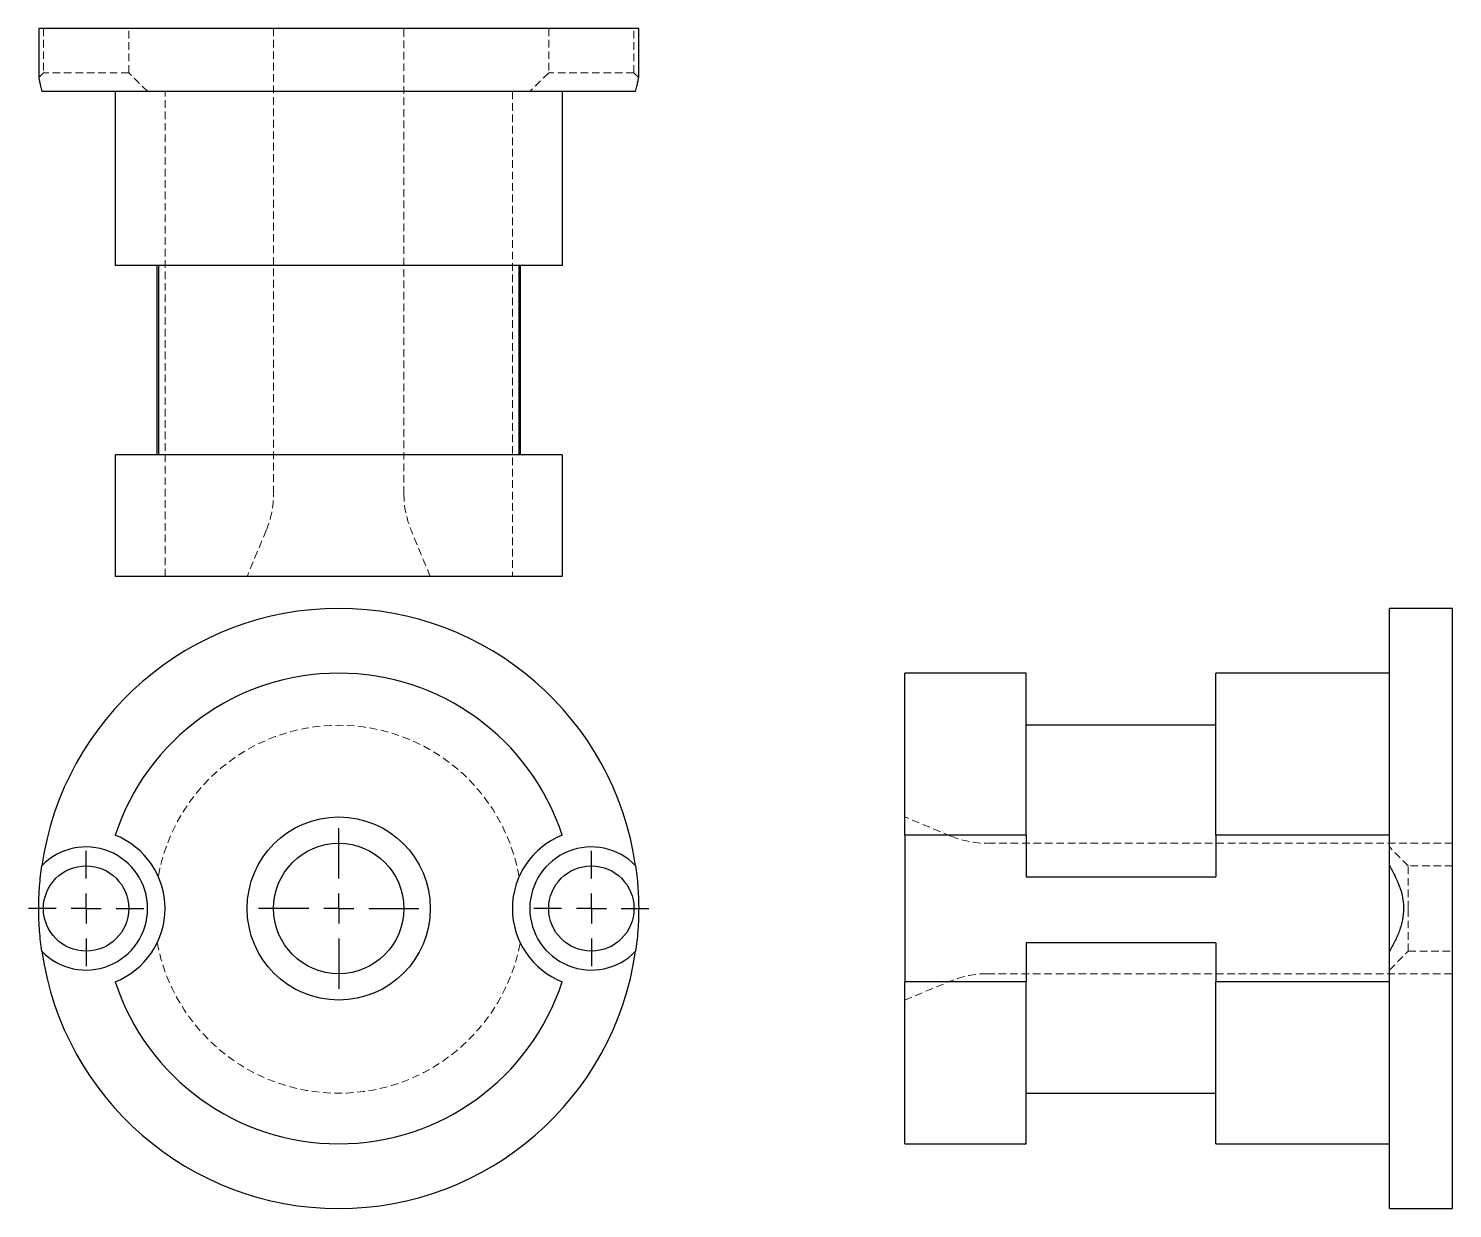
# Model space of a CAD drawing. Header units: millimetres. Extents: x 31 to 269, y 7 to 204.
import ezdxf

# ---------------------------------------------------------------- set-up
doc = ezdxf.new("R2010")
doc.units = ezdxf.units.MM
doc.linetypes.add('HIDDEN', pattern=[1.905, 1.27, -0.635])
doc.layers.add('10', color=7, linetype='Continuous')

# ---------------------------------------------------------------- blocks, each defined once
blk = doc.blocks.new('SW_CENTERMARKSYMBOL_0')
at = {"layer": '10', "color": 0}
for p, q in [((0, 5), (0, 9.61)), ((0, 0), (0, 2.5)), ((-5, 0), (-9.61, 0)), ((0, 0), (-2.5, 0)), ((0, 0), (0, -2.5)), ((0, 0), (2.5, 0)), ((5, 0), (9.61, 0)), ((0, -5), (0, -9.61))]:
    blk.add_line(p, q, dxfattribs=at)
blk = doc.blocks.new('SW_CENTERMARKSYMBOL_1')
at = {"layer": '10', "color": 0}
for p, q in [((0, 5), (0, 9.61)), ((0, 0), (0, 2.5)), ((-5, 0), (-9.61, 0)), ((0, 0), (-2.5, 0)), ((0, 0), (0, -2.5)), ((0, 0), (2.5, 0)), ((5, 0), (9.61, 0)), ((0, -5), (0, -9.61))]:
    blk.add_line(p, q, dxfattribs=at)
blk = doc.blocks.new('SW_CENTERMARKSYMBOL_2')
at = {"layer": '10', "color": 0}
for p, q in [((0, 5), (0, 13.37)), ((0, 0), (0, 2.5)), ((-5, 0), (-13.37, 0)), ((0, 0), (-2.5, 0)), ((0, 0), (0, -2.5)), ((0, 0), (2.5, 0)), ((5, 0), (13.37, 0)), ((0, -5), (0, -13.37))]:
    blk.add_line(p, q, dxfattribs=at)

msp = doc.modelspace()

# ---------------------------------------------------------------- linework, layer by layer
at = {"color": 7, "linetype": 'Continuous', "lineweight": 25}
for p, q in [((33, 203.66), (33, 195.5)), ((133, 203.66), (33, 203.66)), ((133, 195.5), (133, 203.66)), ((132.49, 193.13), (33.51, 193.13)), ((45.75, 193.13), (45.75, 164.18)), ((120.25, 193.13), (120.25, 164.18)), ((120.25, 164.18), (45.75, 164.18)), ((52.75, 132.61), (52.75, 164.18)), ((52.94, 164.18), (52.94, 132.61)), ((113.06, 132.61), (113.06, 164.18)), ((113.25, 164.18), (113.25, 132.61)), ((45.75, 132.61), (45.75, 112.34)), ((120.25, 132.61), (45.75, 132.61)), ((120.25, 132.61), (120.25, 112.34)), ((120.25, 112.34), (45.75, 112.34)), ((268.66, 107), (258.13, 107)), ((258.13, 64.13), (258.13, 107)), ((268.66, 57), (268.66, 107)), ((197.61, 96.21), (177.34, 96.21)), ((177.34, 69.23), (177.34, 96.21)), ((197.61, 69.23), (197.61, 96.21)), ((258.13, 96.21), (229.18, 96.21)), ((229.18, 69.23), (229.18, 96.21)), ((229.18, 87.53), (197.61, 87.53)), ((177.34, 69.23), (177.34, 44.77)), ((197.61, 69.23), (177.34, 69.23)), ((197.61, 69.23), (197.61, 62.3)), ((258.13, 69.23), (229.18, 69.23)), ((229.18, 69.23), (229.18, 62.3)), ((258.13, 49.87), (258.13, 64.17)), ((197.61, 62.3), (229.18, 62.3)), ((268.66, 7), (268.66, 57)), ((229.18, 51.28), (197.61, 51.28)), ((197.61, 51.28), (197.61, 44.77)), ((229.18, 51.28), (229.18, 44.77)), ((258.13, 7), (258.13, 49.87)), ((197.61, 44.77), (177.34, 44.77)), ((177.34, 17.79), (177.34, 44.77)), ((197.61, 17.79), (197.61, 44.77)), ((258.13, 44.77), (229.18, 44.77)), ((229.18, 17.79), (229.18, 44.77)), ((197.61, 26.21), (229.18, 26.21)), ((177.34, 17.79), (197.61, 17.79)), ((229.18, 17.79), (258.13, 17.79)), ((258.13, 7), (268.66, 7))]:
    msp.add_line(p, q, dxfattribs=at)
at = {"color": 7, "linetype": 'HIDDEN', "lineweight": 18}
for p, q in [((33.79, 203.66), (33.79, 196.29)), ((48, 196.29), (48, 203.66)), ((72.13, 203.66), (72.13, 126.09)), ((93.87, 126.09), (93.87, 203.66)), ((118, 203.66), (118, 196.29)), ((132.21, 196.29), (132.21, 203.66)), ((33.79, 196.29), (33, 195.5)), ((48, 196.29), (33.79, 196.29)), ((51.16, 193.13), (48, 196.29)), ((118, 196.29), (114.84, 193.13)), ((132.21, 196.29), (118, 196.29)), ((133, 195.5), (132.21, 196.29)), ((133, 195.5), (132.98, 195.38)), ((54.05, 112.34), (54.05, 193.13)), ((111.95, 193.13), (111.95, 112.34)), ((70.93, 120.05), (67.74, 112.34)), ((98.26, 112.34), (95.07, 120.05)), ((185.05, 69.07), (177.34, 72.26)), ((268.66, 67.87), (191.09, 67.87)), ((261.29, 64.11), (258.13, 67.26)), ((261.29, 57), (261.29, 64.11)), ((268.66, 64.11), (261.29, 64.11)), ((261.29, 49.89), (261.29, 57)), ((258.13, 46.74), (261.29, 49.89)), ((261.29, 49.89), (268.66, 49.89)), ((191.09, 46.13), (268.66, 46.13)), ((177.34, 41.74), (185.05, 44.93))]:
    msp.add_line(p, q, dxfattribs=at)
at = {"color": 7, "linetype": 'Continuous', "lineweight": 25}
for centre, radius in [((83, 57), 15.26), ((83, 57), 10.87), ((40.89, 57), 7.11), ((125.11, 57), 7.11)]:
    msp.add_circle(centre, radius, dxfattribs=at)
at = {"color": 7, "linetype": 'HIDDEN', "lineweight": 18}
for centre, radius, start, end in [((56.34, 126.09), 15.79, 337.5, 0), ((109.66, 126.09), 15.79, 180, 202.5), ((83, 57), 30.53, 10.0006, 169.9994), ((191.09, 83.66), 15.79, 247.5, 270), ((83, 57), 30.79, 190.7002, 349.2998), ((191.09, 30.34), 15.79, 90, 112.5)]:
    msp.add_arc(centre, radius, start, end, dxfattribs=at)
at = {"color": 7, "linetype": 'Continuous', "lineweight": 25}
for centre, radius, start, end in [((83, 57), 50, 8.196, 171.804), ((83, 57), 39.21, 18.1756, 161.8244), ((40.89, 57), 13.16, 291.6347, 68.3653), ((125.11, 57), 13.16, 111.6347, 248.3653), ((40.89, 57), 10.26, 223.9892, 136.0108), ((125.11, 57), 10.26, 43.9892, 316.0108), ((83, 57), 50, 188.196, 351.804), ((83, 57), 39.21, 198.1756, 341.8244)]:
    msp.add_arc(centre, radius, start, end, dxfattribs=at)
for points, knots in [([(33, 195.5), (33, 195.5), (33.01, 195.43), (33.05, 195.25), (33.06, 195.18), (33.1, 195), (33.12, 194.9), (33.18, 194.57), (33.24, 194.32), (33.36, 193.76), (33.43, 193.45), (33.51, 193.13)], [0, 0, 0, 0, 0.25, 0.25, 0.375, 0.375, 0.5, 0.5, 0.75, 0.75, 1, 1, 1, 1]), ([(132.49, 193.13), (132.57, 193.45), (132.64, 193.76), (132.76, 194.31), (132.82, 194.57), (132.9, 195), (132.94, 195.18), (132.98, 195.37), (132.98, 195.42), (133, 195.48), (133, 195.5), (133, 195.5)], [0, 0, 0, 0, 0.25, 0.25, 0.5, 0.5, 0.75, 0.75, 0.875, 0.875, 1, 1, 1, 1]), ([(33.51, 49.87), (33.43, 50.41), (33.36, 50.96), (33.24, 52.09), (33.19, 52.66), (33.1, 53.83), (33.06, 54.43), (33.03, 55.37), (33.02, 55.69), (33, 56.33), (33, 56.65), (33, 57.62), (33.01, 58.25), (33.05, 59.18), (33.06, 59.49), (33.1, 60.1), (33.12, 60.41), (33.18, 61.31), (33.24, 61.89), (33.36, 63.03), (33.43, 63.58), (33.51, 64.13)], [0, 0, 0, 0, 0.125, 0.125, 0.25, 0.25, 0.375, 0.375, 0.4375, 0.4375, 0.5, 0.5, 0.625, 0.625, 0.6875, 0.6875, 0.75, 0.75, 0.875, 0.875, 1, 1, 1, 1]), ([(132.49, 64.13), (132.57, 63.59), (132.64, 63.04), (132.76, 61.91), (132.81, 61.34), (132.9, 60.17), (132.94, 59.57), (132.97, 58.63), (132.98, 58.31), (133, 57.67), (133, 57.35), (133, 56.38), (132.99, 55.75), (132.95, 54.82), (132.94, 54.51), (132.9, 53.9), (132.88, 53.59), (132.82, 52.69), (132.76, 52.11), (132.64, 50.97), (132.57, 50.42), (132.49, 49.87)], [0, 0, 0, 0, 0.125, 0.125, 0.25, 0.25, 0.375, 0.375, 0.4375, 0.4375, 0.5, 0.5, 0.625, 0.625, 0.6875, 0.6875, 0.75, 0.75, 0.875, 0.875, 1, 1, 1, 1]), ([(258.13, 64.13), (258.45, 63.59), (258.76, 63.04), (259.31, 61.91), (259.56, 61.34), (260, 60.17), (260.18, 59.57), (260.36, 58.63), (260.41, 58.31), (260.48, 57.67), (260.5, 57.35), (260.5, 56.38), (260.44, 55.75), (260.25, 54.82), (260.18, 54.51), (260.01, 53.9), (259.91, 53.59), (259.58, 52.69), (259.32, 52.11), (258.76, 50.97), (258.45, 50.42), (258.13, 49.87)], [0, 0, 0, 0, 0.125, 0.125, 0.25, 0.25, 0.375, 0.375, 0.4375, 0.4375, 0.5, 0.5, 0.625, 0.625, 0.6875, 0.6875, 0.75, 0.75, 0.875, 0.875, 1, 1, 1, 1])]:
    msp.add_open_spline(points, degree=3, knots=knots, dxfattribs=at)

# ---------------------------------------------------------------- block references
at = {"layer": '10'}
for name, p in [('SW_CENTERMARKSYMBOL_2', (83, 57)), ('SW_CENTERMARKSYMBOL_0', (40.89, 57)), ('SW_CENTERMARKSYMBOL_1', (125.11, 57))]:
    msp.add_blockref(name, p, dxfattribs=at)

doc.saveas('drawing.dxf')
